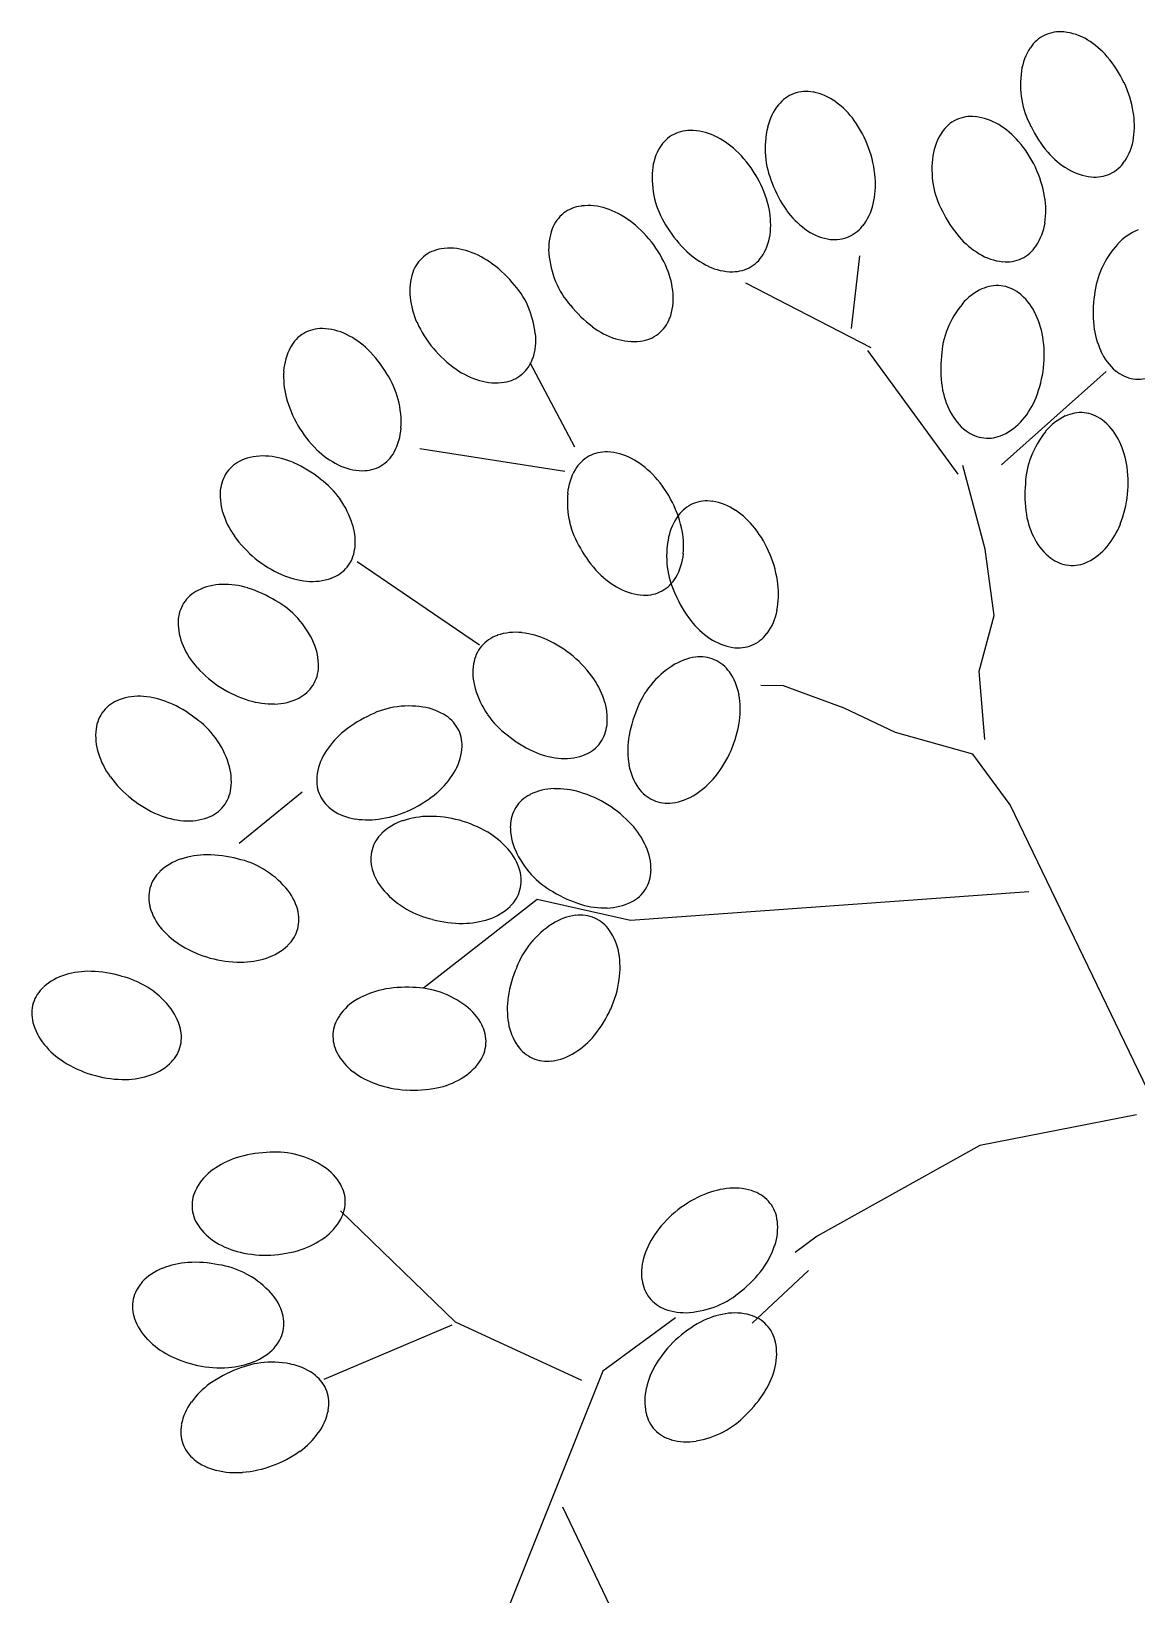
# Model space of a CAD drawing. Header units: millimetres. Extents: x 83956 to 461956, y 36707 to 125807.
# Drawn here: x 95447 to 96223, y 61193 to 62290 of the extents above; entities that cross this region are included whole.
import ezdxf

# ---------------------------------------------------------------- set-up
doc = ezdxf.new("R2010")
doc.units = ezdxf.units.MM
doc.header["$LTSCALE"] = 100
doc.header["$MEASUREMENT"] = 0
doc.layers.add('ARCH', color=9, linetype='CONTINUOUS')

msp = doc.modelspace()

# ---------------------------------------------------------------- linework, layer by layer
at = {"layer": 'ARCH'}
for p, q in [((96023.2, 62081.7), (96028.9, 62132.8)), ((96037, 62068.1), (95948.9, 62113.5)), ((96098, 61979.4), (96034.5, 62066.3)), ((95829, 61998.5), (95797.5, 62057.7)), ((96128.5, 61986), (96202, 62051.6)), ((95821.9, 61981.4), (95720.1, 61997.2)), ((96117, 61926.7), (96101.2, 61985.6)), ((96123.3, 61880.3), (96117, 61926.7)), ((95762.1, 61859.3), (95676.2, 61917.9)), ((96112.8, 61841.2), (96123.3, 61880.3)), ((96116.7, 61793.2), (96112.8, 61841.2)), ((95975.3, 61830.9), (95959.4, 61831.1)), ((96018.1, 61815.2), (95975.3, 61830.9)), ((96054, 61798.1), (96018.1, 61815.2)), ((96108.4, 61783), (96054, 61798.1)), ((96134.6, 61747.2), (96108.4, 61783)), ((95637.6, 61756.3), (95593.4, 61720.1)), ((96240.7, 61527), (96134.6, 61747.2)), ((95802.4, 61680.9), (95722.6, 61618.6)), ((95868.1, 61666.2), (95802.4, 61680.9)), ((96147.6, 61686.3), (95868.1, 61666.2)), ((96223.1, 61529.6), (96113.2, 61508.2)), ((96113.2, 61508.2), (95999.1, 61444.4)), ((95745.2, 61384), (95664.4, 61462.3)), ((95999.1, 61444.4), (95983.7, 61433.1)), ((95993, 61420.3), (95953.5, 61383.4)), ((95833.9, 61343.1), (95745.2, 61384)), ((95899.7, 61387.1), (95848.6, 61349.8)), ((95742.7, 61382.1), (95652.8, 61343.9)), ((95848.6, 61349.8), (95778, 61172.7)), ((95820.3, 61254.5), (95924.6, 61036.8))]:
    msp.add_line(p, q, dxfattribs=at)
for centre, major_axis, start_param, end_param in [((96169.4, 62265.4), (-14.6, 19.9), -0.191748, 0.361551), ((96169.4, 62265.4), (-14.6, 19.9), -0.74533, -0.192031), ((96167.6, 62249.1), (-24.3, 33.2), -1.171767, -0.745007), ((96159.1, 62235), (-34, 46.4), -1.491695, -1.171908), ((96183.1, 62256.4), (-24.3, 33.2), 0.361536, 0.788296), ((96142.1, 62220.3), (-47.2, 64.5), 4.52057, 4.79152), ((96205.6, 62253), (-37.7, 51.5), 0.788542, 1.108329), ((96142.1, 62220.3), (-47.2, 64.6), 4.249943, 4.520893), ((95991.3, 62223.5), (-14.6, 19.9), -0.280767, 0.272532), ((95991.3, 62223.5), (-14.6, 19.9), -0.834122, -0.280823), ((95988, 62207.5), (-24.3, 33.2), -1.260429, -0.83367), ((95978.4, 62194.2), (-34, 46.4), 4.702532, 5.022319), ((96201.7, 62252.3), (-35.4, 48.3), 1.107936, 1.438249), ((96004.2, 62213.4), (-24.3, 33.2), 0.272518, 0.699278), ((96107.2, 62205.9), (-14.6, 19.9), -0.191803, 0.361496), ((96107.2, 62205.9), (-14.6, 19.9), -0.74497, -0.191671), ((96105.4, 62189.6), (-24.3, 33.2), -1.171791, -0.745031), ((96164.2, 62224.1), (-34, 46.4), 3.929934, 4.249721), ((95909.7, 62196.1), (-14.6, 19.9), -0.08613, 0.467169), ((95909.7, 62196.1), (-14.6, 19.9), -0.639261, -0.085962), ((95909.6, 62179.7), (-24.3, 33.2), -1.066052, -0.639292), ((96026.3, 62208), (-37.7, 51.5), 0.699357, 1.019144), ((95960.1, 62181.1), (-47.2, 64.5), 4.431669, 4.702619), ((96121, 62196.9), (-24.3, 33.2), 0.361727, 0.788486), ((96096.9, 62175.5), (-34, 46.4), -1.491665, -1.171878), ((96221.5, 62257.7), (-47.2, 64.5), 1.378931, 1.649881), ((95924.3, 62188.7), (-24.3, 33.2), 0.467168, 0.893928), ((95902.6, 62164.8), (-34, 46.4), -1.386007, -1.06622), ((95887.3, 62148.5), (-47.2, 64.5), 4.626322, 4.897272), ((95960.1, 62181.1), (-47.2, 64.5), 4.160798, 4.431749), ((96079.9, 62160.9), (-47.2, 64.5), 4.52056, 4.791511), ((96180.5, 62221.6), (-24.3, 33.2), 3.502992, 3.929752), ((96022.4, 62207.7), (-35.4, 48.3), 1.018902, 1.349215), ((96143.4, 62193.5), (-37.7, 51.5), 0.788257, 1.108044), ((96204.5, 62243.1), (-34, 46.4), 1.649948, 1.969735), ((96194.2, 62212.7), (-14.6, 19.9), 2.94975, 3.503049), ((95947, 62187.6), (-37.7, 51.5), 0.894455, 1.214242), ((95887.3, 62148.5), (-47.2, 64.5), 4.355374, 4.626324), ((95982.5, 62182.9), (-34, 46.4), 3.840687, 4.160474), ((96079.9, 62160.9), (-47.2, 64.5), 4.24948, 4.52043), ((96196.1, 62229), (-24.3, 33.2), 1.969818, 2.396577), ((96194.2, 62212.7), (-14.6, 19.9), 2.396389, 2.949688), ((96042.5, 62211.3), (-47.2, 64.5), 1.290021, 1.560972), ((96139.5, 62192.8), (-35.4, 48.3), 1.10795, 1.438263), ((96102, 62164.6), (-34, 46.4), 3.929942, 4.249729), ((95836.3, 62143.2), (-14.6, 19.9), 0.033284, 0.586583), ((95836.3, 62143.2), (-14.6, 19.9), -0.519852, 0.033447), ((95838.2, 62126.9), (-24.3, 33.2), -0.946667, -0.519908), ((95833.1, 62111.3), (-34, 46.4), -1.266385, -0.946597), ((95943.2, 62186.6), (-35.4, 48.3), 1.213801, 1.544114), ((95908.9, 62154.5), (-34, 46.4), 4.035617, 4.355404), ((96024.3, 62198.2), (-34, 46.4), 1.561002, 1.880789), ((95998.5, 62179), (-24.3, 33.2), 3.414219, 3.840978), ((96159.3, 62198.2), (-47.2, 64.5), 1.378985, 1.649935), ((95851.7, 62137.6), (-24.3, 33.2), 0.586975, 1.013735), ((95819.8, 62093.2), (-47.2, 64.5), -1.537593, -1.266643), ((95962.3, 62194), (-47.2, 64.5), 1.484743, 1.755693), ((95925.3, 62153.8), (-24.3, 33.2), 3.608895, 4.035655), ((96014.6, 62184.9), (-24.3, 33.2), 1.880816, 2.307576), ((96011.3, 62168.8), (-14.6, 19.9), 2.860827, 3.414126), ((96118.3, 62162.2), (-24.3, 33.2), 3.502925, 3.929685), ((95819.8, 62093.2), (-47.2, 64.5), 4.474884, 4.745834), ((96011.3, 62168.8), (-14.6, 19.9), 2.307662, 2.860961), ((96142.3, 62183.6), (-34, 46.4), 1.649889, 1.969676), ((96256.9, 62097.6), (-37.7, 51.5), 0.189687, 0.509474), ((96240.2, 62113.1), (-24.3, 33.2), -0.237137, 0.189623), ((95738.6, 62113.2), (-14.6, 19.9), 0.063477, 0.616776), ((95738.6, 62113.2), (-14.6, 19.9), -0.489861, 0.063438), ((95740.9, 62097), (-24.3, 33.2), -0.916437, -0.489677), ((95736.3, 62081.2), (-34, 46.4), -1.236402, -0.916614), ((95874.4, 62139.2), (-37.7, 51.5), 1.013487, 1.333275), ((95947, 62177.7), (-34, 46.4), 1.755686, 2.075473), ((95939.9, 62146.3), (-14.6, 19.9), 3.055638, 3.608937), ((96133.9, 62169.5), (-24.3, 33.2), 1.969474, 2.396233), ((96132, 62153.2), (-14.6, 19.9), 2.396373, 2.949672), ((96132, 62153.2), (-14.6, 19.9), 2.949805, 3.503104), ((95754.2, 62108), (-24.3, 33.2), 0.616695, 1.043454), ((95723.6, 62062.8), (-47.2, 64.5), -1.507395, -1.236444), ((95840.5, 62101.8), (-34, 46.4), 4.155081, 4.474868), ((95940, 62162.7), (-24.3, 33.2), 2.075368, 2.502128), ((95939.9, 62146.3), (-14.6, 19.9), 2.502188, 3.055487), ((96253.3, 62099.3), (-35.4, 48.3), 0.509109, 0.839421), ((95741.4, 62073), (-35.4, 48.3), 4.504809, 4.835122), ((95870.7, 62137.7), (-35.4, 48.3), 1.333224, 1.663537), ((96132.3, 62072.4), (-24.3, 33.2), -0.189724, 0.237036), ((96125.3, 62087.2), (-14.6, 19.9), -0.742953, -0.189654), ((96125.3, 62087.2), (-14.6, 19.9), -1.296557, -0.743258), ((95770.5, 62109.7), (-34, 46.4), 1.043036, 1.362824), ((95737.7, 62071.3), (-37.7, 51.5), 4.184788, 4.504575), ((95888.8, 62147.4), (-47.2, 64.5), 1.604203, 1.875154), ((95856.9, 62103.1), (-24.3, 33.2), 3.72798, 4.15474), ((96149.7, 62057.7), (-37.7, 51.5), 0.236836, 0.556623), ((96115.2, 62074.3), (-24.3, 33.2), 4.560046, 4.986806), ((96272.6, 62092.6), (-47.2, 64.5), 0.780144, 1.051094), ((95791, 62119), (-47.2, 64.5), 1.363186, 1.634136), ((95872.3, 62097.4), (-14.6, 19.9), 3.175037, 3.728336), ((96100.6, 62066.8), (-34, 46.4), 4.240365, 4.560152), ((95651.1, 62057), (-14.6, 19.9), -0.105835, 0.447464), ((95651.1, 62057), (-14.6, 19.9), -0.658995, -0.105696), ((95650.7, 62040.6), (-24.3, 33.2), -1.085945, -0.659185), ((95643.5, 62025.8), (-34, 46.4), -1.40572, -1.085933), ((95760.4, 62073.7), (-24.3, 33.2), 3.758362, 4.185122), ((95875.5, 62129.3), (-34, 46.5), 1.87544, 2.195227), ((95870.4, 62113.7), (-24.3, 33.2), 2.194669, 2.621429), ((95872.3, 62097.4), (-14.6, 19.9), 2.621606, 3.174905), ((96146, 62059.2), (-35.3, 48.3), 0.557026, 0.887338), ((96078.5, 62063.2), (-47.2, 64.5), 3.969381, 4.240331), ((96250.4, 62090.1), (-34, 46.4), 1.051263, 1.37105), ((95665.6, 62049.2), (-24.3, 33.2), 0.447623, 0.874382), ((95627.8, 62009.8), (-47.2, 64.5), 4.606712, 4.877662), ((95791, 62119), (-47.2, 64.5), 1.634372, 1.905323), ((96235.4, 62083.2), (-24.3, 33.2), 1.371056, 1.797816), ((95778.2, 62100.5), (-34, 46.4), 1.905138, 2.224925), ((95775.9, 62068.5), (-14.6, 19.9), 3.204756, 3.758055), ((96165.7, 62053.4), (-47.2, 64.5), 0.82784, 1.098791), ((96078.5, 62063.2), (-47.2, 64.5), 3.698464, 3.969414), ((95682, 62048.2), (-34, 46.4), 0.874532, 1.194319), ((95647.1, 62016.8), (-35.3, 48.3), 4.335827, 4.66614), ((95773.6, 62084.7), (-24.3, 33.2), 2.225227, 2.651987), ((95775.9, 62068.5), (-14.6, 19.9), 2.651737, 3.205036), ((96224.7, 62070.8), (-14.6, 19.9), 1.797934, 2.351233), ((96224.7, 62070.8), (-14.6, 19.9), 2.351302, 2.904601), ((95703.7, 62053.8), (-47.2, 64.5), 1.194063, 1.465014), ((95643.2, 62015.8), (-37.7, 51.5), 4.015828, 4.335615), ((96143.5, 62049.9), (-34, 46.4), 1.098647, 1.418434), ((96099.3, 62054.8), (-34, 46.5), 3.378869, 3.698656), ((96128.9, 62042.3), (-24.3, 33.2), 1.418496, 1.845256), ((96191.1, 61983.3), (-24.3, 33.2), -0.180305, 0.246455), ((96184, 61998), (-14.6, 19.9), -0.733609, -0.18031), ((96184, 61998), (-14.6, 19.9), -1.287075, -0.733776), ((95703.7, 62053.8), (-47.2, 64.5), 1.465117, 1.736067), ((95665.9, 62014.4), (-24.3, 33.2), 3.589097, 4.015857), ((96118.8, 62029.4), (-14.6, 19.9), 1.845063, 2.398362), ((96111.8, 62044.2), (-24.3, 33.2), 2.951847, 3.378607), ((96208.7, 61968.7), (-37.7, 51.5), 0.24653, 0.566317), ((96174, 61985), (-24.3, 33.2), 4.569471, 4.996231), ((96118.8, 62029.4), (-14.6, 19.9), 2.398514, 2.951813), ((96159.5, 61977.3), (-34, 46.4), 4.249707, 4.569494), ((95604.9, 61966.6), (-14.6, 19.9), -0.299542, 0.253757), ((95610.2, 61951.1), (-24.3, 33.2), -0.726486, -0.299726), ((95608.7, 61934.8), (-34, 46.4), -1.046018, -0.72623), ((95599.6, 61914.2), (-47.2, 64.5), -1.316883, -1.045932), ((95688, 62037.8), (-34, 46.4), 1.736101, 2.055888), ((95680.4, 62006.6), (-14.6, 19.9), 3.035896, 3.589195), ((95850.6, 61970.4), (-14.6, 19.9), -0.133085, 0.420214), ((95850.6, 61970.4), (-14.6, 19.9), -0.686337, -0.133038), ((95849.7, 61954), (-24.3, 33.2), -1.112796, -0.686037), ((95842.1, 61939.4), (-34, 46.4), -1.432914, -1.113127), ((96205, 61970.2), (-35.4, 48.3), 0.566197, 0.89651), ((96137.4, 61973.5), (-47.2, 64.5), 3.97876, 4.24971), ((95604.9, 61966.6), (-14.6, 19.9), 0.253741, 0.80704), ((95615.2, 61927.6), (-35.3, 48.3), 4.695244, 5.025557), ((95680.8, 62023), (-24.3, 33.2), 2.056, 2.482759), ((95680.4, 62006.6), (-14.6, 19.9), 2.482764, 3.036063), ((95864.8, 61962.2), (-24.3, 33.2), 0.419933, 0.846693), ((95826, 61923.8), (-47.2, 64.5), 4.579329, 4.850279), ((95621.1, 61964.5), (-24.3, 33.2), 0.806694, 1.233454), ((95887.5, 61960.2), (-37.7, 51.5), 0.84707, 1.166857), ((96224.7, 61964.6), (-47.2, 64.5), 0.83691, 1.10786), ((96137.4, 61973.5), (-47.2, 64.5), 3.707882, 3.978832), ((95611.9, 61925.3), (-37.7, 51.5), 4.37536, 4.695147), ((95826, 61923.8), (-47.2, 64.5), 4.308343, 4.579293), ((95921.6, 61936), (-14.6, 19.9), -0.23958, 0.313719), ((95921.6, 61936), (-14.6, 19.9), -0.793042, -0.239743), ((95919, 61919.8), (-24.3, 33.2), -1.219566, -0.792806), ((95909.9, 61906.2), (-34, 46.4), -1.539297, -1.21951), ((95636.9, 61969.3), (-34, 46.4), 1.233753, 1.55354), ((95633.7, 61931.9), (-24.3, 33.2), 3.94872, 4.37548), ((95883.6, 61959.3), (-35.4, 48.3), 1.166768, 1.497081), ((95934.9, 61926.4), (-24.3, 33.2), 0.313513, 0.740273), ((96202.6, 61960.8), (-34, 46.4), 1.107899, 1.427686), ((96158.3, 61965.4), (-34, 46.4), 3.387793, 3.70758), ((95655.2, 61982.2), (-47.2, 64.5), 1.553586, 1.824536), ((95957.2, 61921.9), (-37.7, 51.5), 0.74023, 1.060018), ((95847.8, 61928.9), (-34, 46.4), 3.988345, 4.308132), ((95892.2, 61892.4), (-47.2, 64.5), 4.47276, 4.74371), ((96188.1, 61953.1), (-24.3, 33.2), 1.427957, 1.854717), ((95649.9, 61929.8), (-14.6, 19.9), 3.395126, 3.948425), ((95903, 61965.8), (-47.2, 64.5), 1.437715, 1.708666), ((95864.2, 61927.4), (-24.3, 33.2), 3.561981, 3.988741), ((95892.2, 61892.4), (-47.2, 64.5), 4.202062, 4.473013), ((96170.9, 61954.9), (-24.3, 33.2), 2.961259, 3.388018), ((95655.2, 61982.2), (-47.2, 64.5), 1.824524, 2.095475), ((95649.9, 61929.8), (-14.6, 19.9), 2.842039, 3.395338), ((95886.9, 61950.2), (-34, 46.4), 1.708685, 2.028472), ((95953.3, 61921.5), (-35.4, 48.3), 1.060271, 1.390583), ((96178.1, 61940.1), (-14.6, 19.9), 1.854547, 2.407846), ((96178.1, 61940.1), (-14.6, 19.9), 2.407983, 2.961282), ((95582.3, 61860.9), (-24.3, 33.2), -0.606529, -0.179769), ((95582.7, 61844.5), (-34, 46.5), -0.926041, -0.606254), ((95576.2, 61823), (-47.2, 64.5), -1.197813, -0.926863), ((95646.1, 61961.7), (-34, 46.4), 2.095704, 2.415491), ((95644.6, 61945.3), (-24.3, 33.2), 2.415235, 2.841995), ((95879.3, 61935.6), (-24.3, 33.2), 2.02852, 2.455279), ((95878.4, 61919.2), (-14.6, 19.9), 3.008498, 3.561797), ((95914.4, 61895.1), (-34, 46.4), 3.881879, 4.201667), ((95575.2, 61875.7), (-14.6, 19.9), 0.373114, 0.926413), ((95575.2, 61875.7), (-14.6, 19.9), -0.180014, 0.373285), ((95590, 61838.2), (-35.4, 48.3), -1.468483, -1.13817), ((95878.4, 61919.2), (-14.6, 19.9), 2.455088, 3.008387), ((95973.3, 61925.9), (-47.2, 64.5), 1.331193, 1.602143), ((95587.1, 61835.5), (-37.7, 51.5), 4.494937, 4.814724), ((95930.6, 61891.8), (-24.3, 33.2), 3.454983, 3.881743), ((95591.6, 61875.5), (-24.3, 33.2), 0.926729, 1.353489), ((95782.3, 61842.8), (-14.6, 19.9), -0.312947, 0.240352), ((95787.4, 61827.3), (-24.3, 33.2), -0.739572, -0.312812), ((95785.6, 61810.9), (-34, 46.4), -1.059829, -0.740042), ((95955.6, 61912.1), (-34, 46.4), 1.602295, 1.922082), ((95943.8, 61882.2), (-14.6, 19.9), 2.901961, 3.45526), ((95606.6, 61882.1), (-34, 46.4), 1.353341, 1.673128), ((95607.9, 61844.7), (-24.3, 33.2), 4.067923, 4.494683), ((95782.3, 61842.8), (-14.6, 19.9), 0.240296, 0.793595), ((95776.3, 61790.5), (-47.2, 64.5), -1.330255, -1.059304), ((95946.5, 61898.4), (-24.3, 33.2), 1.922027, 2.348786), ((95943.8, 61882.2), (-14.6, 19.9), 2.348499, 2.901798), ((95624.3, 61844.5), (-14.6, 19.9), 3.514682, 4.067981), ((95798.5, 61840.5), (-24.3, 33.2), 0.793472, 1.220231), ((95776.3, 61790.5), (-47.2, 64.5), 4.6818, 4.952751), ((95931.8, 61791.2), (-37.7, 51.5), -0.062668, 0.257119), ((95919.5, 61810.3), (-24.3, 33.2), -0.489291, -0.062531), ((95917.2, 61826.5), (-14.6, 19.9), -1.042504, -0.489205), ((95917.2, 61826.5), (-14.6, 19.9), 4.687273, 5.240572), ((95623.3, 61897.1), (-47.2, 64.5), 1.673183, 1.944134), ((95794.8, 61803.2), (-34, 46.4), 4.361897, 4.681684), ((95903.7, 61817.2), (-24.3, 33.2), 4.260406, 4.687166), ((95523, 61782.4), (-24.3, 33.2), -0.711064, -0.284305), ((95521.7, 61766), (-34, 46.4), -1.030818, -0.711031), ((95623.3, 61897.1), (-47.2, 64.5), 1.943961, 2.214912), ((95617.2, 61859.2), (-24.3, 33.2), 2.534942, 2.961701), ((95624.3, 61844.5), (-14.6, 19.9), 2.961577, 3.514876), ((95820.3, 61846.8), (-37.7, 51.5), 1.220282, 1.540069), ((95928.7, 61793.7), (-35.4, 48.3), 0.257151, 0.587464), ((95887.5, 61814.3), (-34, 46.4), 3.940503, 4.26029), ((95517.4, 61797.8), (-14.6, 19.9), 0.268895, 0.822194), ((95517.4, 61797.8), (-14.6, 19.9), -0.284392, 0.268907), ((95513, 61745.4), (-47.2, 64.5), -1.301992, -1.031042), ((95616.7, 61875.7), (-34, 46.4), 2.214998, 2.534785), ((95712, 61756.8), (-35.4, 48.3), -0.462807, -0.132494), ((95712.7, 61752.9), (-37.7, 51.5), -0.782702, -0.462915), ((95716.1, 61775.3), (-24.3, 33.2), -1.209176, -0.782416), ((95810.6, 61807.8), (-24.3, 33.2), 3.935114, 4.361874), ((95945.8, 61782.3), (-47.2, 64.5), 0.527793, 0.798743), ((95533.7, 61795.9), (-24.3, 33.2), 0.822173, 1.248933), ((95528.3, 61759), (-35.4, 48.3), 4.710251, 5.040564), ((95717.4, 61737), (-47.2, 64.5), -0.191709, 0.079242), ((95725.1, 61789.1), (-14.6, 19.9), 4.520677, 5.073976), ((95817.1, 61844.5), (-35.4, 48.3), 1.540257, 1.87057), ((95826.8, 61805.4), (-14.6, 19.9), 3.382079, 3.935379), ((95865.3, 61817.4), (-47.2, 64.5), 3.669973, 3.940924), ((95525.1, 61756.7), (-37.7, 51.5), 4.390618, 4.710405), ((95702.8, 61754), (-34, 46.4), 0.079235, 0.399022), ((95725.1, 61789.1), (-14.6, 19.9), 3.967397, 4.520696), ((95832.8, 61857.7), (-47.2, 64.5), 1.811078, 2.082028), ((95826.8, 61805.4), (-14.6, 19.9), 2.828646, 3.381945), ((95923.6, 61785.5), (-34, 46.4), 0.79922, 1.119007), ((95549.3, 61800.9), (-34, 46.4), 1.248979, 1.568766), ((95688.7, 61762.4), (-24.3, 33.2), 0.398769, 0.825528), ((95708.8, 61790.9), (-24.3, 33.2), 3.540613, 3.967373), ((95823.5, 61837.3), (-34, 46.4), 2.081882, 2.401669), ((95821.7, 61821), (-24.3, 33.2), 2.401693, 2.828453), ((95865.3, 61817.4), (-47.2, 64.5), 3.398972, 3.669923), ((95546.7, 61763.6), (-24.3, 33.2), 3.963905, 4.390665), ((95694.7, 61799.4), (-34, 46.4), 3.220823, 3.54061), ((95907.4, 61782.5), (-24.3, 33.2), 1.118885, 1.545645), ((95567.5, 61814.1), (-47.2, 64.5), 1.568833, 1.839784), ((95563, 61761.7), (-14.6, 19.9), 3.410635, 3.963934), ((95672.4, 61764.3), (-14.6, 19.9), 0.825807, 1.379106), ((95815.6, 61717.6), (-24.3, 33.2), -0.601076, -0.174316), ((95816.1, 61701.1), (-34, 46.4), -0.921218, -0.60143), ((95809.7, 61679.6), (-47.2, 64.5), -1.192042, -0.921091), ((95893.9, 61773.2), (-14.6, 19.9), 1.545686, 2.098985), ((95882.8, 61803.3), (-34, 46.4), 3.078968, 3.398755), ((95567.5, 61814.1), (-47.2, 64.5), 1.839398, 2.110348), ((95563, 61761.7), (-14.6, 19.9), 2.857201, 3.4105), ((95672.4, 61764.3), (-14.6, 19.9), 1.37909, 1.932389), ((95680, 61816.4), (-47.2, 64.5), 2.949929, 3.22088), ((95808.4, 61732.3), (-14.6, 19.9), 0.378632, 0.931931), ((95808.4, 61732.3), (-14.6, 19.9), -0.174441, 0.378858), ((95809.7, 61679.6), (-47.2, 64.5), -1.462726, -1.191775), ((95893.9, 61773.2), (-14.6, 19.9), 2.098787, 2.652086), ((95891.6, 61789.4), (-24.3, 33.2), 2.652206, 3.078966), ((95558.7, 61793.5), (-34, 46.4), 2.110801, 2.430588), ((95557.4, 61777.1), (-24.3, 33.2), 2.43057, 2.857329), ((95681.3, 61778), (-24.3, 33.2), 1.932417, 2.359176), ((95683.8, 61794.3), (-34, 46.4), 2.359056, 2.678843), ((95680, 61816.4), (-47.2, 64.5), 2.678721, 2.949671), ((95721.6, 61697.3), (-24.3, 33.2), -0.305361, 0.121399), ((95726.9, 61681.7), (-34, 46.4), -0.625603, -0.305816), ((95727, 61659.3), (-47.2, 64.5), -0.896178, -0.625227), ((95727, 61659.3), (-47.2, 64.5), -1.167113, -0.896162), ((95710.4, 61709.3), (-14.6, 19.9), 0.121202, 0.674501), ((95738.5, 61678.6), (-34, 46.4), -1.487011, -1.167223), ((95824.8, 61732.1), (-24.3, 33.2), 0.932316, 1.359076), ((95826.3, 61694.7), (-34, 46.4), 4.500526, 4.820313), ((95570.8, 61654.7), (-34, 46.4), -0.63054, -0.310753), ((95570.9, 61632.3), (-47.2, 64.5), -0.901232, -0.630281), ((95710.4, 61709.3), (-14.6, 19.9), 0.674366, 1.227665), ((95750.9, 61689.4), (-24.3, 33.2), 4.369676, 4.796436), ((95845.5, 61741.4), (-37.7, 51.5), 1.359004, 1.678791), ((95841.3, 61701.4), (-24.3, 33.2), 4.073878, 4.500638), ((95565.6, 61670.3), (-24.3, 33.2), -0.310653, 0.116107), ((95579.7, 61650.8), (-35.4, 48.3), -1.172563, -0.84225), ((95577.6, 61647.4), (-37.7, 51.5), -1.492228, -1.172441), ((95726.1, 61713.9), (-24.3, 33.2), 1.228066, 1.654825), ((95554.5, 61682.3), (-14.6, 19.9), 0.115875, 0.669174), ((95766.6, 61694.1), (-14.6, 19.9), 3.81612, 4.369419), ((95842.6, 61738.7), (-35.3, 48.3), 1.67884, 2.009153), ((95857.7, 61701.3), (-14.6, 19.9), 3.520461, 4.07376), ((95554.5, 61682.3), (-14.6, 19.9), 0.669394, 1.222693), ((95594.9, 61662.2), (-24.3, 33.2), 4.364229, 4.790989), ((95743.3, 61728.9), (-37.7, 51.5), 1.654645, 1.974432), ((95766.6, 61694.1), (-14.6, 19.9), 3.262995, 3.816294), ((95856.3, 61754), (-47.2, 64.5), 1.949668, 2.220619), ((95857.7, 61701.3), (-14.6, 19.9), 2.967174, 3.520473), ((95570.2, 61686.9), (-24.3, 33.2), 1.222697, 1.649457), ((95610.6, 61666.8), (-14.6, 19.9), 3.810987, 4.364286), ((95741.3, 61725.5), (-35.3, 48.3), 1.974919, 2.305232), ((95755.4, 61706), (-24.3, 33.2), 2.836177, 3.262937), ((95835.1, 61629), (-24.3, 33.2), -0.495815, -0.069056), ((95832.9, 61645.2), (-14.6, 19.9), -1.049151, -0.495852), ((95849.9, 61732.5), (-34, 46.4), 2.220448, 2.540235), ((95850.4, 61716), (-24.3, 33.2), 2.540336, 2.967096), ((95582.7, 61697.6), (-34, 46.4), 1.649387, 1.969175), ((95610.6, 61666.8), (-14.6, 19.9), 3.257652, 3.810951), ((95750, 61744), (-47.2, 64.5), 2.245354, 2.516305), ((95750.1, 61721.6), (-34, 46.4), 2.516357, 2.836144), ((95847.2, 61609.7), (-37.7, 51.5), -0.069073, 0.250714), ((95832.9, 61645.2), (-14.6, 19.9), 4.680781, 5.23408), ((95819.4, 61635.9), (-24.3, 33.2), 4.254041, 4.6808), ((95594.2, 61716.8), (-47.2, 64.5), 1.968836, 2.239786), ((95599.5, 61678.8), (-24.3, 33.2), 2.830933, 3.257693), ((95844.2, 61612.2), (-35.4, 48.3), 0.250725, 0.581037), ((95594.2, 61716.8), (-47.2, 64.5), 2.239947, 2.510897), ((95594.3, 61694.4), (-34, 46.5), 2.511483, 2.83127), ((95803.2, 61633.1), (-34, 46.4), 3.934349, 4.254136), ((95483.3, 61588.6), (-24.3, 33.2), -0.336046, 0.090714), ((95488.1, 61572.9), (-34, 46.4), -0.65586, -0.336073), ((95487.5, 61550.5), (-47.2, 64.5), -0.926552, -0.655602), ((95496.8, 61568.7), (-35.3, 48.3), -1.19751, -0.867197), ((95861.2, 61600.8), (-47.2, 64.5), 0.521623, 0.792573), ((95781, 61636.4), (-47.2, 64.6), 3.663629, 3.93458), ((95472.4, 61600.9), (-14.6, 19.9), 0.090814, 0.644113), ((95494.7, 61565.4), (-37.7, 51.5), -1.517402, -1.197615), ((95705.4, 61561.2), (-34, 46.4), -0.42447, -0.104683), ((95710, 61539.3), (-47.2, 64.5), -0.69586, -0.424909), ((95714.9, 61559.2), (-35.4, 48.3), -0.966526, -0.636213), ((95713.6, 61555.5), (-37.7, 51.5), -1.286071, -0.966284), ((95472.4, 61600.9), (-14.6, 19.9), 0.644325, 1.197624), ((95512.3, 61579.8), (-24.3, 33.2), 4.338964, 4.765724), ((95697.2, 61575.5), (-24.3, 33.2), -0.104786, 0.321973), ((95727.4, 61573.5), (-24.3, 33.2), 4.570146, 4.996905), ((95839, 61604.1), (-34, 46.4), 0.792301, 1.112089), ((95781, 61636.4), (-47.2, 64.5), 3.392492, 3.663443), ((95488.3, 61605.1), (-24.3, 33.2), 1.197467, 1.624226), ((95683.8, 61584.9), (-14.6, 19.9), 0.321956, 0.875255), ((95741.9, 61581.2), (-14.6, 19.9), 4.017028, 4.570327), ((95822.8, 61601.2), (-24.3, 33.2), 1.112507, 1.539267), ((95528.1, 61584), (-14.6, 19.9), 3.785735, 4.339034), ((95683.8, 61584.9), (-14.6, 19.9), 0.875436, 1.428735), ((95798.3, 61622.1), (-34, 46.4), 3.072594, 3.392381), ((95501, 61615.5), (-34, 46.4), 1.624092, 1.943879), ((95528.1, 61584), (-14.6, 19.9), 3.232558, 3.785857), ((95698.3, 61592.6), (-24.3, 33.2), 1.428559, 1.855318), ((95741.9, 61581.2), (-14.6, 19.9), 3.463628, 4.016927), ((95809.3, 61592), (-14.6, 19.9), 1.539247, 2.092546), ((95807.1, 61608.2), (-24.3, 33.2), 2.645656, 3.072416), ((95513, 61634.4), (-47.2, 64.5), 1.943573, 2.214523), ((95517.3, 61596.3), (-24.3, 33.2), 2.805648, 3.232407), ((95708.3, 61605.7), (-34, 46.4), 1.85558, 2.175367), ((95728.5, 61590.7), (-24.3, 33.2), 3.036806, 3.463566), ((95809.3, 61592), (-14.6, 19.9), 2.092442, 2.645741), ((95513, 61634.4), (-47.2, 64.5), 2.214881, 2.485832), ((95512.5, 61612), (-34, 46.4), 2.485882, 2.805669), ((95715.6, 61626.9), (-47.2, 64.6), 2.175481, 2.446432), ((95715.6, 61626.9), (-47.2, 64.5), 2.446108, 2.717059), ((95720.3, 61604.9), (-34, 46.5), 2.717362, 3.037149), ((95618.6, 61443.7), (-35.3, 48.3), -0.860116, -0.529803), ((95609, 61444.7), (-34, 46.4), -0.318488, 0.001299), ((95615.9, 61423.4), (-47.2, 64.5), -0.589489, -0.318539), ((95617.7, 61439.9), (-37.7, 51.5), -1.18004, -0.860253), ((95629.5, 61459.3), (-24.3, 33.2), 4.676209, 5.102968), ((95599.2, 61458), (-24.3, 33.2), 0.001355, 0.428115), ((95643.1, 61468.5), (-14.6, 19.9), 4.12281, 4.676109), ((95584.9, 61466), (-14.6, 19.9), 0.428004, 0.981303), ((95950.6, 61400), (-47.2, 64.5), -0.237562, 0.033388), ((95942, 61420.7), (-34, 46.4), -0.557448, -0.237661), ((95940.8, 61437.1), (-24.3, 33.2), -0.983812, -0.557053), ((95946.5, 61452.5), (-14.6, 19.9), -1.537504, -0.984205), ((95584.9, 61466), (-14.6, 19.9), 0.981385, 1.534684), ((95643.1, 61468.5), (-14.6, 19.9), 3.569822, 4.123121), ((95950.6, 61400), (-47.2, 64.5), 0.033355, 0.304305), ((95946.5, 61452.5), (-14.6, 19.9), 4.192433, 4.745732), ((95598.5, 61475.2), (-24.3, 33.2), 1.534705, 1.961465), ((95628.8, 61476.5), (-24.3, 33.2), 3.142929, 3.569688), ((95930.2, 61450.6), (-24.3, 33.2), 3.765569, 4.192329), ((95607.1, 61489.2), (-34, 46.4), 1.961337, 2.281124), ((95619.1, 61489.8), (-34, 46.4), 2.823104, 3.142891), ((95932.6, 61413.3), (-34, 46.4), 0.304025, 0.623812), ((95914.5, 61455.7), (-34, 46.4), 3.445967, 3.765754), ((95612.2, 61511.1), (-47.2, 64.6), 2.281693, 2.552643), ((95612.2, 61511.1), (-47.2, 64.5), 2.552149, 2.8231), ((95916.9, 61418.4), (-24.3, 33.2), 0.623984, 1.050744), ((95554.9, 61383.8), (-24.3, 33.2), -0.248032, 0.178728), ((95561.1, 61368.5), (-34, 46.4), -0.568081, -0.248294), ((95562.5, 61346.2), (-47.2, 64.5), -0.838515, -0.567564), ((95570.1, 61365.2), (-35.4, 48.3), -1.109673, -0.779361), ((95568.3, 61361.7), (-37.7, 51.5), -1.429296, -1.109509), ((95896.5, 61469), (-47.2, 64.5), 3.174985, 3.445935), ((95543.1, 61395.1), (-14.6, 19.9), 0.178859, 0.732158), ((95584.6, 61377.6), (-24.3, 33.2), 4.426886, 4.853645), ((95900.7, 61416.5), (-14.6, 19.9), 1.050997, 1.604296), ((95906.1, 61450.9), (-35.4, 48.3), 2.90396, 3.234273), ((95543.1, 61395.1), (-14.6, 19.9), 0.731985, 1.285284), ((95900.7, 61416.5), (-14.6, 19.9), 1.603974, 2.157273), ((95904.6, 61454.6), (-37.7, 51.5), 2.58438, 2.904167), ((95558.5, 61400.7), (-24.3, 33.2), 1.285276, 1.712036), ((95600, 61383.1), (-14.6, 19.9), 3.873434, 4.426733), ((95906.3, 61431.9), (-24.3, 33.2), 2.157537, 2.584297), ((95954.3, 61313.3), (-47.2, 64.5), -0.149675, 0.121276), ((95943.9, 61333.2), (-34, 46.4), -0.469589, -0.149802), ((95941.3, 61349.4), (-24.3, 33.2), -0.896468, -0.469708), ((95945.6, 61365.2), (-14.6, 19.9), -1.449386, -0.896087), ((95570.3, 61412.1), (-34, 46.4), 1.712191, 2.031978), ((95600, 61383.1), (-14.6, 19.9), 3.320487, 3.873786), ((95945.6, 61365.2), (-14.6, 19.9), 4.280375, 4.833674), ((95580.6, 61432), (-47.2, 64.5), 2.031643, 2.302594), ((95588.2, 61394.4), (-24.3, 33.2), 2.893538, 3.320298), ((95954.3, 61313.3), (-47.2, 64.5), 0.121417, 0.392368), ((95929.5, 61362), (-24.3, 33.2), 3.853691, 4.280451), ((95580.6, 61432), (-47.2, 64.5), 2.303057, 2.574008), ((95619.4, 61276), (-47.2, 64.5), -0.280574, -0.009624), ((95582, 61409.7), (-34, 46.4), 2.574007, 2.893794), ((95615.8, 61296.1), (-35.4, 48.3), -0.551611, -0.221298), ((95616.1, 61292.2), (-37.7, 51.5), -0.870932, -0.551145), ((95621.5, 61314.3), (-24.3, 33.2), -1.298323, -0.871564), ((95935.2, 61325), (-34, 46.4), 0.392414, 0.712201), ((95913.5, 61365.7), (-34, 46.4), 3.533888, 3.853675), ((95606.3, 61294.2), (-34, 46.4), -0.009499, 0.310288), ((95631.6, 61327.2), (-14.6, 19.9), 4.431827, 4.985126), ((95593, 61303.9), (-24.3, 33.2), 0.310126, 0.736886), ((95631.6, 61327.2), (-14.6, 19.9), 3.878417, 4.431716), ((95919.2, 61328.7), (-24.3, 33.2), 0.712224, 1.138984), ((95894.3, 61377.3), (-47.2, 64.5), 3.262875, 3.533826), ((95615.6, 61330.5), (-24.3, 33.2), 3.451624, 3.878384), ((95903.1, 61325.4), (-14.6, 19.9), 1.138793, 1.692092), ((95905.5, 61360.2), (-35.4, 48.3), 2.991948, 3.322261), ((95577, 61307.2), (-14.6, 19.9), 0.736856, 1.290155), ((95602.3, 61340.1), (-34, 46.4), 3.131905, 3.451692), ((95903.1, 61325.4), (-14.6, 19.9), 1.692082, 2.245381), ((95903.7, 61363.7), (-37.7, 51.5), 2.672247, 2.992034), ((95577, 61307.2), (-14.6, 19.9), 1.290257, 1.843556), ((95907.4, 61341.2), (-24.3, 33.2), 2.245377, 2.672137), ((95587.1, 61320), (-24.3, 33.2), 1.843433, 2.270193), ((95589.2, 61358.4), (-47.2, 64.5), 2.861016, 3.131966), ((95591, 61336), (-34, 46.4), 2.269968, 2.589755), ((95589.2, 61358.4), (-47.2, 64.5), 2.590077, 2.861027)]:
    msp.add_ellipse(centre, major_axis=major_axis, ratio=1, start_param=start_param, end_param=end_param, dxfattribs=at)

doc.saveas('drawing.dxf')
